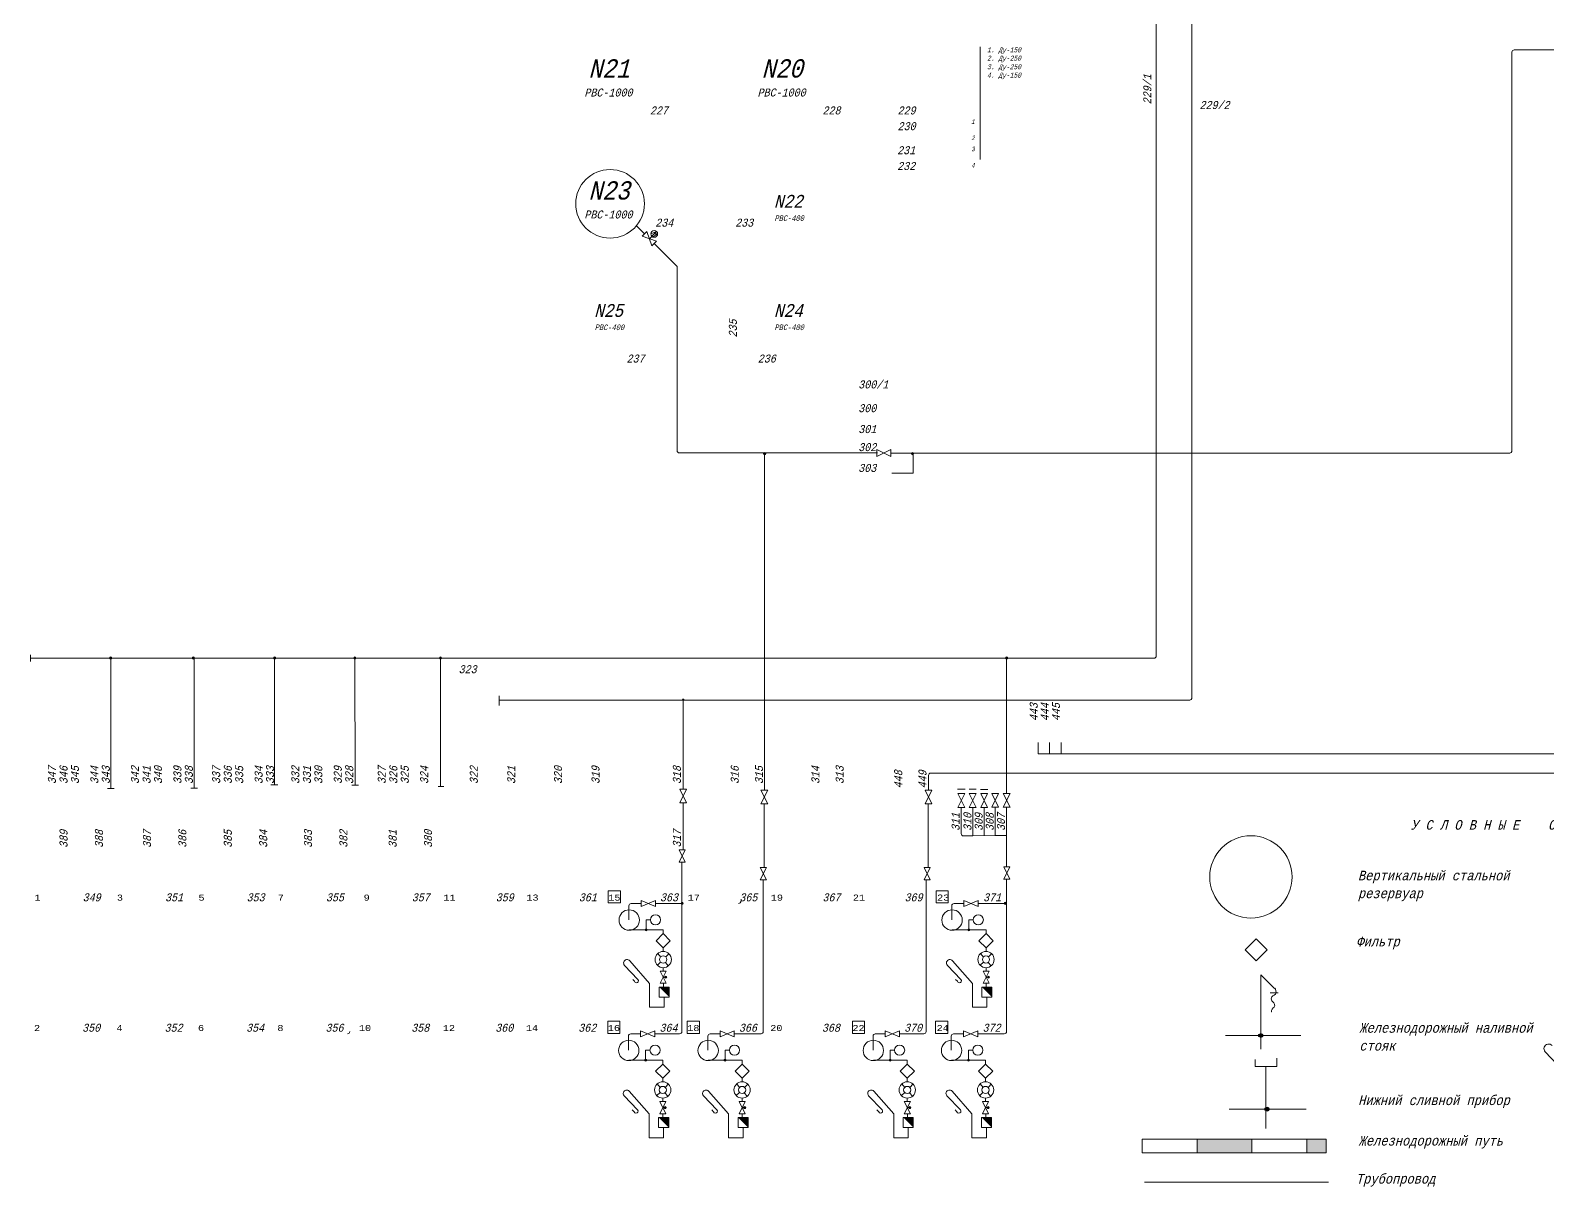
# Model space of a CAD drawing. Extents: x 25 to 789, y 11 to 578.
# Drawn here: x 24.7 to 356.4, y 10.7 to 263.6 of the extents above; entities that cross this region are included whole.
import ezdxf

# ---------------------------------------------------------------- set-up
doc = ezdxf.new("R2010")
doc.units = 0
doc.header["$MEASUREMENT"] = 0
doc.layers.add('Aи95', color=1, linetype='CONTINUOUS')
doc.layers.add('Надписи', color=4, linetype='CONTINUOUS', lineweight=5)
doc.layers.add('Общие трубы', color=254, linetype='CONTINUOUS', lineweight=30)
doc.styles.get("Standard").update_dxf_attribs({"font": 'COUR.TTF', "width": 0.8, "oblique": 7, "height": 2})

msp = doc.modelspace()

# ---------------------------------------------------------------- hatches: boundary and pattern name
at = {"layer": 'Aи95', "lineweight": 20}
h = msp.add_hatch(color=256, dxfattribs=at)
edge = h.paths.add_edge_path()
edge.add_arc((185.23, 171.04), 0.25, 0, 360)
h = msp.add_hatch(color=256, dxfattribs=at)
edge = h.paths.add_edge_path()
edge.add_arc((42.3, 126.36), 0.25, 0, 360)
h = msp.add_hatch(color=256, dxfattribs=at)
edge = h.paths.add_edge_path()
edge.add_arc((60.33, 126.36), 0.25, 0, 360)
h = msp.add_hatch(color=256, dxfattribs=at)
edge = h.paths.add_edge_path()
edge.add_arc((78.12, 126.36), 0.25, 0, 360)
h = msp.add_hatch(color=256, dxfattribs=at)
edge = h.paths.add_edge_path()
edge.add_arc((95.66, 126.36), 0.25, 0, 360)
h = msp.add_hatch(color=256, dxfattribs=at)
edge = h.paths.add_edge_path()
edge.add_arc((114.38, 126.36), 0.25, 0, 360)
h = msp.add_hatch(color=256, dxfattribs=at)
edge = h.paths.add_edge_path()
edge.add_arc((238.15, 126.36), 0.25, 0, 360)
h = msp.add_hatch(color=256, dxfattribs=at)
edge = h.paths.add_edge_path()
edge.add_arc((167.45, 117.23), 0.25, 0, 360)
h = msp.add_hatch(color=256, dxfattribs=at)
edge = h.paths.add_edge_path()
edge.add_arc((167.24, 72.67), 0.223, 0, 360)
h = msp.add_hatch(color=256, dxfattribs=at)
edge = h.paths.add_edge_path()
edge.add_arc((237.82, 72.67), 0.223, 0, 360)
h = msp.add_hatch(color=256, dxfattribs=at)
edge = h.paths.add_edge_path()
edge.add_arc((159.34, 66.9), 0.223, 0, 360)
h = msp.add_hatch(color=256, dxfattribs=at)
edge = h.paths.add_edge_path()
edge.add_arc((159.34, 66.9), 0.165, 0, 360)
h = msp.add_hatch(color=256, dxfattribs=at)
edge = h.paths.add_edge_path()
edge.add_arc((229.91, 66.9), 0.223, 0, 360)
h = msp.add_hatch(color=256, dxfattribs=at)
edge = h.paths.add_edge_path()
edge.add_arc((229.91, 66.9), 0.165, 0, 360)
h = msp.add_hatch(color=256, dxfattribs=at)
edge = h.paths.add_edge_path()
edge.add_arc((163.62, 56.51), 0.223, 0, 360)
h = msp.add_hatch(color=256, dxfattribs=at)
edge = h.paths.add_edge_path()
edge.add_arc((163.62, 56.51), 0.165, 0, 360)
h = msp.add_hatch(color=256, dxfattribs=at)
edge = h.paths.add_edge_path()
edge.add_arc((234.2, 56.51), 0.223, 0, 360)
h = msp.add_hatch(color=256, dxfattribs=at)
edge = h.paths.add_edge_path()
edge.add_arc((234.2, 56.51), 0.165, 0, 360)
for points in [[(162.17, 54.36), (164.38, 52.16), (164.38, 54.36)], [(232.75, 54.36), (234.95, 52.16), (234.95, 54.36)], [(162.07, 25.84), (164.27, 23.64), (164.27, 25.84)], [(179.43, 25.84), (181.63, 23.64), (181.63, 25.84)], [(215.54, 25.84), (217.74, 23.64), (217.74, 25.84)], [(232.65, 25.84), (234.85, 23.64), (234.85, 25.84)]]:
    msp.add_hatch(color=256, dxfattribs=at).paths.add_polyline_path(points)
h = msp.add_hatch(color=256, dxfattribs=at)
edge = h.paths.add_edge_path()
edge.add_arc((159.23, 38.38), 0.223, 0, 360)
h = msp.add_hatch(color=256, dxfattribs=at)
edge = h.paths.add_edge_path()
edge.add_arc((159.23, 38.38), 0.165, 0, 360)
h = msp.add_hatch(color=256, dxfattribs=at)
edge = h.paths.add_edge_path()
edge.add_arc((176.59, 38.38), 0.223, 0, 360)
h = msp.add_hatch(color=256, dxfattribs=at)
edge = h.paths.add_edge_path()
edge.add_arc((176.59, 38.38), 0.165, 0, 360)
h = msp.add_hatch(color=256, dxfattribs=at)
edge = h.paths.add_edge_path()
edge.add_arc((212.7, 38.38), 0.223, 0, 360)
h = msp.add_hatch(color=256, dxfattribs=at)
edge = h.paths.add_edge_path()
edge.add_arc((212.7, 38.38), 0.165, 0, 360)
h = msp.add_hatch(color=256, dxfattribs=at)
edge = h.paths.add_edge_path()
edge.add_arc((229.81, 38.38), 0.223, 0, 360)
h = msp.add_hatch(color=256, dxfattribs=at)
edge = h.paths.add_edge_path()
edge.add_arc((229.81, 38.38), 0.165, 0, 360)
h = msp.add_hatch(color=256, dxfattribs=at)
edge = h.paths.add_edge_path()
edge.add_arc((163.52, 27.99), 0.223, 0, 360)
h = msp.add_hatch(color=256, dxfattribs=at)
edge = h.paths.add_edge_path()
edge.add_arc((163.52, 27.99), 0.165, 0, 360)
h = msp.add_hatch(color=256, dxfattribs=at)
edge = h.paths.add_edge_path()
edge.add_arc((180.88, 27.99), 0.223, 0, 360)
h = msp.add_hatch(color=256, dxfattribs=at)
edge = h.paths.add_edge_path()
edge.add_arc((180.88, 27.99), 0.165, 0, 360)
h = msp.add_hatch(color=256, dxfattribs=at)
edge = h.paths.add_edge_path()
edge.add_arc((216.99, 27.99), 0.223, 0, 360)
h = msp.add_hatch(color=256, dxfattribs=at)
edge = h.paths.add_edge_path()
edge.add_arc((216.99, 27.99), 0.165, 0, 360)
h = msp.add_hatch(color=256, dxfattribs=at)
edge = h.paths.add_edge_path()
edge.add_arc((234.09, 27.99), 0.223, 0, 360)
h = msp.add_hatch(color=256, dxfattribs=at)
edge = h.paths.add_edge_path()
edge.add_arc((234.09, 27.99), 0.165, 0, 360)
at = {"layer": 'Надписи', "lineweight": 15}
h = msp.add_hatch(color=256, dxfattribs=at)
edge = h.paths.add_edge_path()
edge.add_arc((293.74, 43.77), 0.42, 0, 360)
edge = h.paths.add_edge_path()
edge.add_arc((293.44, 43.77), 0.3, 0, 360)
edge = h.paths.add_edge_path(flags=16)
edge.add_arc((293.74, 43.77), 0.3, 0, 360)
h = msp.add_hatch(color=256, dxfattribs=at)
edge = h.paths.add_edge_path()
edge.add_arc((293.44, 43.77), 0.3, 0, 360)
edge = h.paths.add_edge_path()
edge.add_arc((293.74, 43.77), 0.3, 0, 360)
h = msp.add_hatch(color=256, dxfattribs=at)
edge = h.paths.add_edge_path()
edge.add_arc((295.15, 27.65), 0.42, 0, 360)
edge = h.paths.add_edge_path()
edge.add_arc((294.85, 27.65), 0.3, 0, 360)
edge = h.paths.add_edge_path(flags=16)
edge.add_arc((295.15, 27.65), 0.3, 0, 360)
h = msp.add_hatch(color=256, dxfattribs=at)
edge = h.paths.add_edge_path()
edge.add_arc((294.85, 27.65), 0.3, 0, 360)
edge = h.paths.add_edge_path()
edge.add_arc((295.15, 27.65), 0.3, 0, 360)
h = msp.add_hatch(color=256, dxfattribs=at)
h.paths.add_polyline_path([(291.78, 18.07), (279.78, 18.07), (279.78, 21.07), (291.78, 21.07)])
h.paths.add_polyline_path([(303.78, 18.07), (307.98, 18.07), (307.98, 21.07), (303.78, 21.07)])
at = {"layer": 'Общие трубы', "lineweight": 20}
h = msp.add_hatch(color=256, dxfattribs=at)
edge = h.paths.add_edge_path()
edge.add_arc((217.57, 171.04), 0.25, 0, 360)

# ---------------------------------------------------------------- linework, layer by layer
at = {"layer": 'Aи95', "lineweight": 20}
for p, q in [((270.86, 372.81), (270.86, 126.79)), ((278.67, 325.81), (278.67, 117.64)), ((157.22, 220.87), (158.99, 219.1)), ((159.52, 219.64), (158.46, 218.57)), ((160.58, 216.45), (159.52, 219.64)), ((160.05, 218.04), (161.11, 219.1)), ((160.4, 219.1), (161.64, 219.64)), ((161.82, 219.1), (160.76, 218.4)), ((161.64, 219.64), (161.11, 219.1)), ((161.11, 219.1), (161.82, 219.1)), ((158.46, 218.57), (161.64, 217.51)), ((161.64, 217.51), (160.58, 216.45)), ((161.11, 216.98), (166.11, 211.98)), ((166.11, 211.98), (166.11, 171.7)), ((166.61, 171.2), (209.93, 171.2)), ((185.19, 97.41), (185.19, 171.22)), ((212.81, 171.92), (209.81, 170.42)), ((209.81, 171.92), (212.81, 170.42)), ((209.81, 170.42), (209.81, 171.92)), ((212.81, 170.42), (212.81, 171.92)), ((24.72, 126.29), (24.72, 127.04)), ((24.72, 127.04), (24.72, 125.54)), ((53.08, 126.29), (24.72, 126.29)), ((42.3, 97.84), (42.3, 126.29)), ((53.08, 126.29), (138.97, 126.29)), ((60.51, 97.84), (60.51, 126.29)), ((78.12, 98.52), (78.12, 126.29)), ((95.7, 98.5), (95.66, 126.29)), ((114.38, 98.23), (114.38, 126.29)), ((138.97, 126.29), (249.22, 126.29)), ((238.15, 96.72), (238.15, 126.29)), ((249.22, 126.29), (270.36, 126.29)), ((127.2, 118.08), (127.2, 115.95)), ((278.17, 117.14), (127.29, 117.14)), ((167.45, 117.13), (167.45, 97.67)), ((221.09, 97.41), (221.09, 100.68)), ((365.25, 101.18), (221.59, 101.18)), ((41.56, 97.81), (43.03, 97.81)), ((59.77, 97.85), (61.28, 97.85)), ((77.31, 98.61), (78.83, 98.61)), ((94.98, 98.5), (96.45, 98.5)), ((113.84, 98.23), (115.15, 98.23)), ((166.7, 97.67), (168.2, 97.67)), ((168.2, 97.67), (166.7, 94.67)), ((168.2, 94.67), (166.7, 97.67)), ((184.43, 97.41), (185.93, 97.41)), ((185.93, 97.41), (184.43, 94.41)), ((185.93, 94.41), (184.43, 97.41)), ((220.33, 97.41), (221.83, 97.41)), ((221.83, 97.41), (220.33, 94.41)), ((221.83, 94.41), (220.33, 97.41)), ((227.48, 96.67), (228.98, 96.67)), ((228.98, 96.67), (227.48, 93.67)), ((228.98, 93.67), (227.48, 96.67)), ((229.98, 96.67), (231.48, 96.67)), ((231.48, 96.67), (229.98, 93.67)), ((231.48, 93.67), (229.98, 96.67)), ((232.48, 96.67), (233.98, 96.67)), ((233.98, 96.67), (232.48, 93.67)), ((233.98, 93.67), (232.48, 96.67)), ((234.9, 96.72), (236.4, 96.72)), ((236.4, 96.72), (234.9, 93.72)), ((236.4, 93.72), (234.9, 96.72)), ((237.4, 96.72), (238.9, 96.72)), ((238.9, 96.72), (237.4, 93.72)), ((238.9, 93.72), (237.4, 96.72)), ((166.7, 94.67), (168.2, 94.67)), ((167.45, 84.36), (167.45, 94.67)), ((184.43, 94.41), (185.93, 94.41)), ((185.12, 80.57), (185.12, 94.41)), ((220.33, 94.41), (221.83, 94.41)), ((221.02, 80.57), (221.02, 94.41)), ((227.48, 93.67), (228.98, 93.67)), ((228.23, 87.93), (228.23, 93.67)), ((229.98, 93.67), (231.48, 93.67)), ((230.73, 87.43), (230.73, 93.67)), ((232.48, 93.67), (233.98, 93.67)), ((233.23, 87.49), (233.23, 93.67)), ((234.9, 93.72), (236.4, 93.72)), ((235.65, 87.48), (235.65, 93.72)), ((237.4, 93.72), (238.9, 93.72)), ((238.15, 80.63), (238.15, 93.72)), ((230.73, 87.43), (228.73, 87.43)), ((230.73, 87.43), (235.65, 87.48)), ((236.9, 87.48), (235.65, 87.48)), ((236.9, 87.48), (238.15, 87.48)), ((166.53, 84.37), (167.86, 84.37)), ((167.86, 84.37), (166.53, 81.7)), ((167.86, 81.7), (166.53, 84.37)), ((166.53, 81.7), (167.86, 81.7)), ((167.16, 44.65), (167.16, 81.7)), ((184.29, 80.52), (185.63, 80.52)), ((185.63, 80.52), (184.29, 77.85)), ((185.63, 77.85), (184.29, 80.52)), ((220.1, 80.52), (221.43, 80.52)), ((221.43, 80.52), (220.1, 77.85)), ((221.43, 77.85), (220.1, 80.52)), ((237.52, 80.63), (238.85, 80.63)), ((238.85, 80.63), (237.52, 77.96)), ((238.85, 77.96), (237.52, 80.63)), ((184.29, 77.85), (185.63, 77.85)), ((184.96, 44.65), (184.96, 77.85)), ((220.1, 77.85), (221.43, 77.85)), ((220.56, 44.65), (220.56, 77.85)), ((237.49, 77.96), (238.83, 77.96)), ((238.13, 44.65), (238.13, 77.96)), ((161.36, 73.33), (158.24, 72)), ((158.24, 73.33), (161.36, 72)), ((158.24, 72), (158.24, 73.33)), ((161.36, 72), (161.36, 73.33)), ((228.82, 72), (228.82, 73.33)), ((228.82, 73.33), (231.93, 72)), ((231.93, 73.33), (228.82, 72)), ((231.93, 72), (231.93, 73.33)), ((155.57, 72.14), (155.57, 69.09)), ((156.07, 72.64), (158.18, 72.64)), ((161.33, 72.67), (167.24, 72.67)), ((226.15, 72.14), (226.15, 69.09)), ((226.65, 72.64), (228.76, 72.64)), ((231.9, 72.67), (237.82, 72.67)), ((155.65, 66.87), (163.08, 66.87)), ((163.08, 66.87), (163.08, 66.05)), ((226.23, 66.87), (233.65, 66.87)), ((233.65, 66.87), (233.65, 66.05)), ((162.5, 59.83), (161.8, 59.16)), ((161.88, 61.72), (162.54, 60.93)), ((163.07, 62.93), (163.07, 62.18)), ((163.54, 59.75), (164.18, 58.99)), ((163.62, 60.95), (164.36, 61.68)), ((233.08, 59.83), (232.37, 59.16)), ((232.46, 61.72), (233.12, 60.93)), ((233.65, 62.93), (233.65, 62.18)), ((234.12, 59.75), (234.76, 58.99)), ((234.2, 60.95), (234.94, 61.68)), ((163.07, 58.59), (163.07, 57.84)), ((163.08, 56.51), (163.62, 56.51)), ((233.65, 58.59), (233.65, 57.84)), ((233.65, 56.51), (234.2, 56.51)), ((163.12, 55.18), (163.12, 54.5)), ((163.12, 54.5), (163.12, 54.37)), ((233.7, 55.18), (233.7, 54.5)), ((233.7, 54.5), (233.7, 54.37)), ((155.47, 43.62), (155.47, 40.57)), ((155.97, 44.12), (158.08, 44.12)), ((158.14, 44.81), (161.26, 43.48)), ((161.26, 44.81), (158.14, 43.48)), ((158.14, 43.48), (158.14, 44.81)), ((161.22, 44.15), (166.66, 44.15)), ((161.26, 43.48), (161.26, 44.81)), ((172.83, 43.62), (172.83, 40.57)), ((173.33, 44.12), (175.44, 44.12)), ((175.5, 43.48), (175.5, 44.81)), ((178.61, 44.81), (175.5, 43.48)), ((175.5, 44.81), (178.61, 43.48)), ((178.58, 44.15), (184.46, 44.15)), ((178.61, 43.48), (178.61, 44.81)), ((208.94, 43.62), (208.94, 40.57)), ((209.44, 44.12), (211.55, 44.12)), ((211.61, 43.48), (211.61, 44.81)), ((214.72, 44.81), (211.61, 43.48)), ((211.61, 44.81), (214.72, 43.48)), ((214.69, 44.15), (220.06, 44.15)), ((214.72, 43.48), (214.72, 44.81)), ((226.05, 43.62), (226.05, 40.57)), ((226.55, 44.12), (228.65, 44.12)), ((228.72, 43.48), (228.72, 44.81)), ((231.83, 44.81), (228.72, 43.48)), ((228.72, 44.81), (231.83, 43.48)), ((231.8, 44.15), (237.63, 44.15)), ((231.83, 43.48), (231.83, 44.81)), ((155.55, 38.35), (162.97, 38.35)), ((162.97, 38.35), (162.97, 37.53)), ((172.91, 38.35), (180.33, 38.35)), ((180.33, 38.35), (180.33, 37.53)), ((209.02, 38.35), (216.44, 38.35)), ((216.44, 38.35), (216.44, 37.53)), ((226.12, 38.35), (233.55, 38.35)), ((233.55, 38.35), (233.55, 37.53)), ((161.78, 33.2), (162.44, 32.42)), ((162.97, 34.42), (162.97, 33.66)), ((179.13, 33.2), (179.8, 32.42)), ((180.33, 34.42), (180.33, 33.66)), ((215.24, 33.2), (215.91, 32.42)), ((216.44, 34.42), (216.44, 33.66)), ((232.35, 33.2), (233.01, 32.42)), ((233.55, 34.42), (233.55, 33.66)), ((162.4, 31.32), (161.69, 30.64)), ((162.97, 30.07), (162.97, 29.32)), ((163.44, 31.23), (164.08, 30.47)), ((163.52, 32.43), (164.26, 33.16)), ((179.75, 31.32), (179.05, 30.64)), ((180.33, 30.07), (180.33, 29.32)), ((180.79, 31.23), (181.43, 30.47)), ((180.88, 32.43), (181.62, 33.16)), ((215.87, 31.32), (215.16, 30.64)), ((216.44, 30.07), (216.44, 29.32)), ((216.91, 31.23), (217.54, 30.47)), ((216.99, 32.43), (217.73, 33.16)), ((232.97, 31.32), (232.27, 30.64)), ((233.55, 30.07), (233.55, 29.32)), ((234.01, 31.23), (234.65, 30.47)), ((234.09, 32.43), (234.84, 33.16)), ((162.98, 27.99), (163.52, 27.99)), ((163.02, 26.66), (163.02, 25.98)), ((180.33, 27.99), (180.88, 27.99)), ((180.37, 26.66), (180.37, 25.98)), ((216.44, 27.99), (216.99, 27.99)), ((216.49, 26.66), (216.49, 25.98)), ((233.55, 27.99), (234.09, 27.99)), ((233.59, 26.66), (233.59, 25.98)), ((163.02, 25.98), (163.02, 25.85)), ((180.37, 25.98), (180.37, 25.85)), ((216.49, 25.98), (216.49, 25.85)), ((233.59, 25.98), (233.59, 25.85))]:
    msp.add_line(p, q, dxfattribs=at)
for points in [[(151.05, 75.43), (153.72, 75.43), (153.72, 72.76), (151.05, 72.76)], [(222.71, 75.43), (225.38, 75.43), (225.38, 72.76), (222.71, 72.76)], [(163.07, 62.93), (164.63, 64.49), (163.07, 66.05), (161.52, 64.49)], [(233.65, 62.93), (235.21, 64.49), (233.65, 66.05), (232.09, 64.49)], [(162.41, 55.18), (163.75, 55.18), (162.41, 57.85), (163.75, 57.85)], [(232.99, 55.18), (234.32, 55.18), (232.99, 57.85), (234.32, 57.85)], [(162.17, 54.36), (162.17, 52.16), (164.38, 52.16), (164.38, 54.36)], [(232.75, 54.36), (232.75, 52.16), (234.95, 52.16), (234.95, 54.36)], [(150.95, 46.91), (153.62, 46.91), (153.62, 44.24), (150.95, 44.24)], [(168.31, 46.91), (170.98, 46.91), (170.98, 44.24), (168.31, 44.24)], [(204.42, 46.91), (207.09, 46.91), (207.09, 44.24), (204.42, 44.24)], [(222.6, 46.91), (225.27, 46.91), (225.27, 44.24), (222.6, 44.24)], [(162.97, 34.42), (164.53, 35.97), (162.97, 37.53), (161.41, 35.97)], [(180.33, 34.42), (181.88, 35.97), (180.33, 37.53), (178.77, 35.97)], [(216.44, 34.42), (218, 35.97), (216.44, 37.53), (214.88, 35.97)], [(233.55, 34.42), (235.1, 35.97), (233.55, 37.53), (231.99, 35.97)], [(162.31, 26.66), (163.64, 26.66), (162.31, 29.33), (163.64, 29.33)], [(179.67, 26.66), (181, 26.66), (179.67, 29.33), (181, 29.33)], [(215.78, 26.66), (217.11, 26.66), (215.78, 29.33), (217.11, 29.33)], [(232.88, 26.66), (234.22, 26.66), (232.88, 29.33), (234.22, 29.33)], [(162.07, 25.84), (162.07, 23.64), (164.27, 23.64), (164.27, 25.84)], [(179.43, 25.84), (179.43, 23.64), (181.63, 23.64), (181.63, 25.84)], [(215.54, 25.84), (215.54, 23.64), (217.74, 23.64), (217.74, 25.84)], [(232.65, 25.84), (232.65, 23.64), (234.85, 23.64), (234.85, 25.84)]]:
    msp.add_lwpolyline(points, close=True, dxfattribs=at)
for points in [[(160.28, 69.08), (159.34, 69.08)], [(159.34, 66.9), (159.34, 69.08)], [(229.91, 66.9), (229.91, 69.08)], [(230.85, 69.08), (229.91, 69.08)], [(160.11, 55.15), (155.75, 60.11)], [(230.68, 55.15), (226.33, 60.11)], [(163.27, 52.12), (163.27, 49.93), (160.11, 49.93), (160.11, 55.15)], [(233.84, 52.12), (233.84, 49.93), (230.68, 49.93), (230.68, 55.15)], [(159.23, 38.38), (159.23, 40.56)], [(160.17, 40.56), (159.23, 40.56)], [(177.53, 40.56), (176.59, 40.56)], [(176.59, 38.38), (176.59, 40.56)], [(213.64, 40.56), (212.7, 40.56)], [(212.7, 38.38), (212.7, 40.56)], [(230.75, 40.56), (229.81, 40.56)], [(229.81, 38.38), (229.81, 40.56)], [(160.01, 26.64), (155.65, 31.59)], [(177.36, 26.64), (173, 31.59)], [(213.47, 26.64), (209.11, 31.59)], [(230.58, 26.64), (226.22, 31.59)], [(163.16, 23.6), (163.16, 21.41), (160.01, 21.41), (160.01, 26.64)], [(180.52, 23.6), (180.52, 21.41), (177.36, 21.41), (177.36, 26.64)], [(216.63, 23.6), (216.63, 21.41), (213.47, 21.41), (213.47, 26.64)], [(233.74, 23.6), (233.74, 21.41), (230.58, 21.41), (230.58, 26.64)]]:
    msp.add_lwpolyline(points, dxfattribs=at)
for points in [[(155.75, 60.11, 1.001001), (154.61, 59.11), (157.56, 56.02, -1.307527), (156.82, 55.62), (156.42, 56.02)], [(226.33, 60.11, 1.001001), (225.19, 59.11), (228.14, 56.02, -1.307527), (227.4, 55.62), (227, 56.02)], [(155.65, 31.59, 1.001001), (154.51, 30.59), (157.46, 27.51, -1.307527), (156.72, 27.1), (156.32, 27.51)], [(173, 31.59, 1.001001), (171.86, 30.59), (174.81, 27.51, -1.307527), (174.08, 27.1), (173.67, 27.51)], [(209.11, 31.59, 1.001001), (207.97, 30.59), (210.93, 27.51, -1.307527), (210.19, 27.1), (209.79, 27.51)], [(226.22, 31.59, 1.001001), (225.08, 30.59), (228.03, 27.51, -1.307527), (227.3, 27.1), (226.89, 27.51)]]:
    msp.add_lwpolyline(points, format="xyb", dxfattribs=at)
for centre, radius in [((151.46, 225.67), 7.5), ((161.11, 219.1), 0.75), ((185.23, 171.04), 0.25), ((42.3, 126.36), 0.25), ((60.33, 126.36), 0.25), ((78.12, 126.36), 0.25), ((95.66, 126.36), 0.25), ((114.38, 126.36), 0.25), ((238.15, 126.36), 0.25), ((155.64, 69.02), 2.23), ((161.39, 69.08), 1.11), ((167.24, 72.67), 0.223), ((226.22, 69.02), 2.23), ((231.96, 69.08), 1.11), ((237.82, 72.67), 0.223), ((159.34, 66.9), 0.223), ((159.34, 66.9), 0.165), ((229.91, 66.9), 0.223), ((229.91, 66.9), 0.165), ((163.07, 60.38), 1.78), ((163.07, 60.38), 0.789), ((233.64, 60.38), 1.78), ((233.64, 60.38), 0.789), ((163.62, 56.51), 0.223), ((163.62, 56.51), 0.165), ((234.2, 56.51), 0.223), ((234.2, 56.51), 0.165), ((155.54, 40.5), 2.23), ((161.29, 40.56), 1.11), ((172.9, 40.5), 2.23), ((178.64, 40.56), 1.11), ((209.01, 40.5), 2.23), ((214.75, 40.56), 1.11), ((226.12, 40.5), 2.23), ((231.86, 40.56), 1.11), ((159.23, 38.38), 0.223), ((159.23, 38.38), 0.165), ((176.59, 38.38), 0.223), ((176.59, 38.38), 0.165), ((212.7, 38.38), 0.223), ((212.7, 38.38), 0.165), ((229.81, 38.38), 0.223), ((229.81, 38.38), 0.165), ((162.97, 31.86), 1.78), ((180.32, 31.86), 1.78), ((216.43, 31.86), 1.78), ((233.54, 31.86), 1.78), ((162.97, 31.86), 0.789), ((180.32, 31.86), 0.789), ((216.43, 31.86), 0.789), ((233.54, 31.86), 0.789), ((163.52, 27.99), 0.223), ((163.52, 27.99), 0.165), ((180.88, 27.99), 0.223), ((180.88, 27.99), 0.165), ((216.99, 27.99), 0.223), ((216.99, 27.99), 0.165), ((234.09, 27.99), 0.223), ((234.09, 27.99), 0.165)]:
    msp.add_circle(centre, radius, dxfattribs=at)
for centre, start, end in [((166.61, 171.7), 180, 270), ((270.36, 126.79), 270, 0), ((270.36, 126.79), 270, 0), ((278.17, 117.64), 270, 0), ((221.59, 100.68), 90, 180), ((228.73, 87.93), 180, 270), ((156.07, 72.14), 90, 180), ((226.65, 72.14), 90, 180), ((155.97, 43.62), 90, 180), ((166.66, 44.65), 269.9588, 360), ((173.33, 43.62), 90, 180), ((184.46, 44.65), 269.9588, 0), ((209.44, 43.62), 90, 180), ((220.06, 44.65), 269.9588, 0), ((226.55, 43.62), 90, 180), ((237.63, 44.65), 269.9588, 0)]:
    msp.add_arc(centre, 0.5, start, end, dxfattribs=at)
at = {"layer": 'Надписи', "lineweight": 5}
msp.add_line((232.34, 260.02), (232.34, 235.33), dxfattribs=at)
at = {"layer": 'Надписи', "lineweight": 15}
for p, q in [((293.74, 57.04), (293.74, 40.77)), ((293.74, 57.04), (296.74, 54.04)), ((296.63, 53.11), (295.73, 53.11)), ((295.73, 53.11), (297.53, 53.11)), ((285.99, 43.77), (302.49, 43.77)), ((292.45, 37.92), (292.45, 38.52)), ((286.8, 27.65), (303.6, 27.65)), ((268.31, 11.67), (308.51, 11.67))]:
    msp.add_line(p, q, dxfattribs=at)
for points in [[(292.72, 60.13), (295.12, 62.53), (292.72, 64.93), (290.32, 62.53)], [(279.78, 18.07), (267.78, 18.07), (267.78, 21.07), (279.78, 21.07)], [(291.78, 18.07), (279.78, 18.07), (279.78, 21.07), (291.78, 21.07)], [(303.78, 18.07), (291.78, 18.07), (291.78, 21.07), (303.78, 21.07)], [(303.78, 18.07), (307.98, 18.07), (307.98, 21.07), (303.78, 21.07)]]:
    msp.add_lwpolyline(points, close=True, dxfattribs=at)
msp.add_lwpolyline([(357.41, 41.56, 1.001001), (355.87, 40.21), (359.85, 36.05, -1.307527), (358.86, 35.51), (358.31, 36.05)], format="xyb", dxfattribs=at)
for points in [[(294.85, 23.45), (294.85, 37.02), (292.45, 37.02), (292.45, 37.92)], [(294.85, 37.02), (297.25, 37.02), (297.25, 38.82)]]:
    msp.add_lwpolyline(points, dxfattribs=at)
for centre, radius in [((291.56, 78.45), 9), ((293.44, 43.77), 0.3), ((293.74, 43.77), 0.42), ((293.74, 43.77), 0.3), ((294.85, 27.65), 0.3), ((295.15, 27.65), 0.42), ((295.15, 27.65), 0.3)]:
    msp.add_circle(centre, radius, dxfattribs=at)
for centre, end in [((179.55, 73.17), 0), ((94.06, 44.65), 0), ((94.06, 44.65), 0), ((166.66, 44.65), 360)]:
    msp.add_arc(centre, 0.5, 269.9588, end, dxfattribs=at)
at = {"layer": 'Надписи', "lineweight": 15, "start_tangent": (0.116841, 0.993151), "end_tangent": (0.83205, 0.5547)}
msp.add_spline([(296.74, 54.04), (297.04, 53.14), (296.14, 52.24), (296.14, 51.34), (296.44, 51.04), (296.74, 50.44), (296.74, 50.14), (296.44, 49.84), (296.14, 48.94)], degree=3, dxfattribs=at)
at = {"layer": 'Общие трубы', "lineweight": 20}
for p, q in [((348.63, 171.66), (348.63, 258.85)), ((349.13, 259.35), (620.16, 259.35)), ((212.75, 171.16), (348.13, 171.16)), ((217.72, 166.73), (217.72, 171.16)), ((213.02, 166.73), (217.72, 166.73)), ((245.05, 105.35), (245.05, 107.85)), ((247.55, 105.35), (247.55, 107.85)), ((250.05, 105.35), (250.05, 107.85)), ((247.55, 105.35), (245.05, 105.35)), ((247.55, 105.35), (360.17, 105.35)), ((227.44, 97.63), (229.09, 97.63)), ((229.99, 97.61), (231.52, 97.61)), ((232.45, 97.57), (234.04, 97.57))]:
    msp.add_line(p, q, dxfattribs=at)
msp.add_circle((217.57, 171.04), 0.25, dxfattribs=at)
for centre, start, end in [((349.13, 258.85), 90, 180), ((348.13, 171.66), 270, 0)]:
    msp.add_arc(centre, 0.5, start, end, dxfattribs=at)

# ---------------------------------------------------------------- texts
at = {"layer": 'Надписи', "lineweight": 5, "oblique": 15, "width": 0.75}
for s, height, p in [('1. Ду-150', 1.1, (233.86, 258.8)), ('2. Ду-250', 1.1, (233.86, 256.97)), ('3. Ду-250', 1.1, (233.86, 255.1)), ('4. Ду-150', 1.1, (233.86, 253.27)), ('229/2', 1.75, (280.32, 246.4)), ('1', 1, (230.41, 243.16)), ('2', 1, (230.41, 239.6)), ('3', 1, (230.41, 237.16)), ('4', 1, (230.41, 233.6))]:
    msp.add_text(s, height=height, dxfattribs=at).set_placement(p)
at = {"layer": 'Надписи', "lineweight": 15, "oblique": 15, "width": 0.75}
for s, height, p in [('N21', 4, (146.72, 253.28)), ('N20', 4, (184.57, 253.28)), ('РВС-1000', 1.75, (145.84, 249.14)), ('РВС-1000', 1.75, (183.69, 249.14)), ('227', 1.75, (160.17, 245.22)), ('228', 1.75, (197.89, 245.22)), ('229', 1.75, (214.3, 245.22)), ('230', 1.75, (214.3, 241.77)), ('231', 1.75, (214.21, 236.51)), ('232', 1.75, (214.21, 233.06)), ('N23', 4, (146.72, 226.6)), ('N22', 2.8, (187.27, 224.82)), ('РВС-1000', 1.75, (145.84, 222.46)), ('234', 1.75, (161.33, 220.67)), ('233', 1.75, (178.81, 220.67)), ('РВС-400', 1.225, (187.39, 221.92)), ('N25', 2.8, (147.98, 200.94)), ('N24', 2.8, (187.27, 200.94)), ('РВС-400', 1.225, (148.1, 198.05)), ('РВС-400', 1.225, (187.39, 198.05)), ('237', 1.75, (155.05, 190.95)), ('236', 1.75, (183.74, 190.95)), ('300/1', 1.75, (205.71, 185.29)), ('300', 1.75, (205.71, 180.09)), ('301', 1.75, (205.71, 175.53)), ('302', 1.75, (205.71, 171.58)), ('303', 1.75, (205.71, 167.02)), ('323', 1.75, (118.34, 123)), ('У С Л О В Н Ы Е    О Б О З Н А Ч Е Н И Я', 2.1, (326.54, 88.78)), ('Вертикальный стальной', 2.1, (314.95, 77.7)), ('349', 1.75, (36.15, 73.11)), ('351', 1.75, (54.16, 73.11)), ('353', 1.75, (71.99, 73.11)), ('355', 1.75, (89.34, 73.11)), ('357', 1.75, (108.1, 73.11)), ('359', 1.75, (126.45, 73.11)), ('361', 1.75, (144.61, 73.11)), ('363', 1.75, (162.36, 73.11)), ('365', 1.75, (179.72, 73.11)), ('367', 1.75, (197.88, 73.11)), ('369', 1.75, (215.83, 73.11)), ('371', 1.75, (233, 73.11)), ('резервуар', 2.1, (314.95, 73.8)), ('Фильтр', 2.1, (314.61, 63.25)), ('Железнодорожный наливной', 2.1, (315.26, 44.37)), ('350', 1.75, (36.04, 44.59)), ('352', 1.75, (54.06, 44.59)), ('354', 1.75, (71.88, 44.59)), ('356', 1.75, (89.24, 44.59)), ('358', 1.75, (107.99, 44.59)), ('360', 1.75, (126.35, 44.59)), ('362', 1.75, (144.5, 44.59)), ('364', 1.75, (162.26, 44.59)), ('366', 1.75, (179.62, 44.59)), ('368', 1.75, (197.77, 44.59)), ('370', 1.75, (215.73, 44.59)), ('372', 1.75, (232.89, 44.59)), ('стояк', 2.1, (315.26, 40.47)), ('Нижний сливной прибор', 2.1, (315, 28.55)), ('Железнодорожный путь', 2.1, (315.11, 19.7)), ('Трубопровод', 2.1, (314.51, 11.37))]:
    msp.add_text(s, height=height, dxfattribs=at).set_placement(p)
at = {"layer": 'Надписи', "lineweight": 5, "oblique": 15, "width": 0.75}
msp.add_text('229/1', height=1.75, rotation=90, dxfattribs=at).set_placement((269.79, 247.41))
at = {"layer": 'Надписи', "lineweight": 15, "oblique": 15, "width": 0.75}
for s, p in [('235', (179.18, 196.45)), ('443', (244.95, 112.54)), ('444', (247.36, 112.54)), ('445', (249.82, 112.54)), ('347', (30.31, 98.76)), ('346', (32.85, 98.76)), ('345', (35.35, 98.76)), ('344', (39.59, 98.76)), ('343', (42.09, 98.76)), ('342', (48.47, 98.76)), ('340', (53.51, 98.76)), ('339', (57.75, 98.76)), ('338', (60.25, 98.76)), ('337', (66.22, 98.76)), ('336', (68.76, 98.76)), ('335', (71.26, 98.76)), ('334', (75.5, 98.76)), ('333', (78, 98.76)), ('332', (83.53, 98.76)), ('330', (88.56, 98.76)), ('329', (92.81, 98.76)), ('328', (95.31, 98.76)), ('327', (102.41, 98.76)), ('326', (104.95, 98.76)), ('325', (107.45, 98.76)), ('324', (111.69, 98.76)), ('322', (122.54, 98.76)), ('320', (140.96, 98.76)), ('319', (149.15, 98.76)), ('318', (166.94, 98.76)), ('316', (179.58, 98.76)), ('315', (184.89, 98.76)), ('314', (197.22, 98.76)), ('313', (202.52, 98.76)), ('341', (51.01, 98.76)), ('331', (86.06, 98.76)), ('321', (130.73, 98.76)), ('448', (215.32, 97.82)), ('449', (220.63, 97.82)), ('311', (227.87, 88.5)), ('310', (230.46, 88.5)), ('309', (232.92, 88.5)), ('308', (235.33, 88.5)), ('307', (237.79, 88.5)), ('389', (32.85, 84.8)), ('388', (40.59, 84.8)), ('387', (51.09, 84.8)), ('386', (58.83, 84.8)), ('385', (68.76, 84.8)), ('384', (76.5, 84.8)), ('383', (86.29, 84.8)), ('382', (94.03, 84.8)), ('381', (104.79, 84.8)), ('380', (112.53, 84.8)), ('317', (166.94, 84.88))]:
    msp.add_text(s, height=1.75, rotation=90, dxfattribs=at).set_placement(p)
at = {"layer": 'Надписи', "lineweight": 15}
for s, height, p in [('1', 1.33, (25.63, 73.26)), ('3', 1.33, (43.64, 73.26)), ('5', 1.33, (61.47, 73.26)), ('7', 1.33, (78.82, 73.26)), ('9', 1.33, (97.58, 73.26)), ('11', 1.335, (115, 73.26)), ('13', 1.335, (133.15, 73.26)), ('15', 1.335, (151.06, 73.26)), ('17', 1.335, (168.42, 73.26)), ('19', 1.335, (186.58, 73.26)), ('21', 1.335, (204.53, 73.26)), ('23', 1.335, (222.95, 73.26)), ('2', 1.33, (25.52, 44.74)), ('4', 1.33, (43.54, 44.74)), ('6', 1.33, (61.36, 44.74)), ('8', 1.33, (78.72, 44.74)), ('10', 1.335, (96.54, 44.74)), ('12', 1.335, (114.89, 44.74)), ('14', 1.335, (133.05, 44.74)), ('16', 1.335, (150.96, 44.74)), ('18', 1.335, (168.32, 44.74)), ('20', 1.335, (186.47, 44.74)), ('22', 1.335, (204.43, 44.74)), ('24', 1.335, (222.84, 44.74))]:
    msp.add_text(s, height=height, dxfattribs=at).set_placement(p)

doc.saveas('drawing.dxf')
